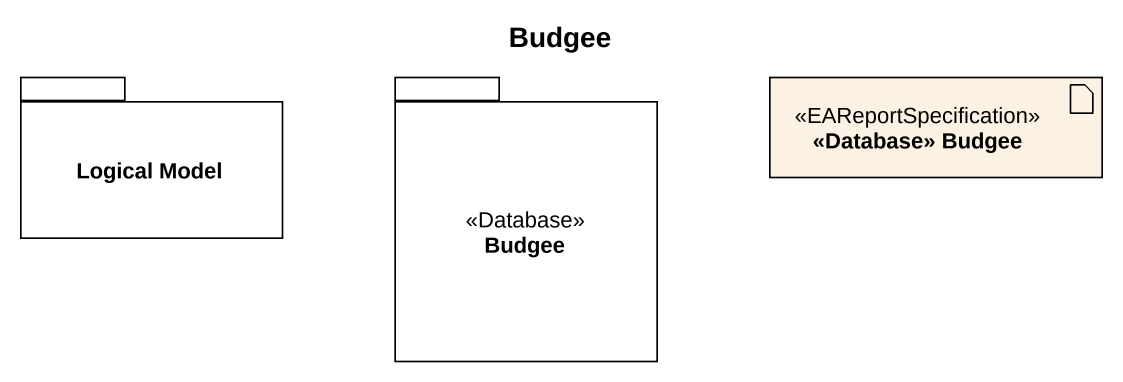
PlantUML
@startuml
title Budgee
package "Logical Model" as Logical_Model {
}
package Budgee <<Database>> {
}
artifact "<<Database>> Budgee" as Database_Budgee <<EAReportSpecification>>
@enduml
